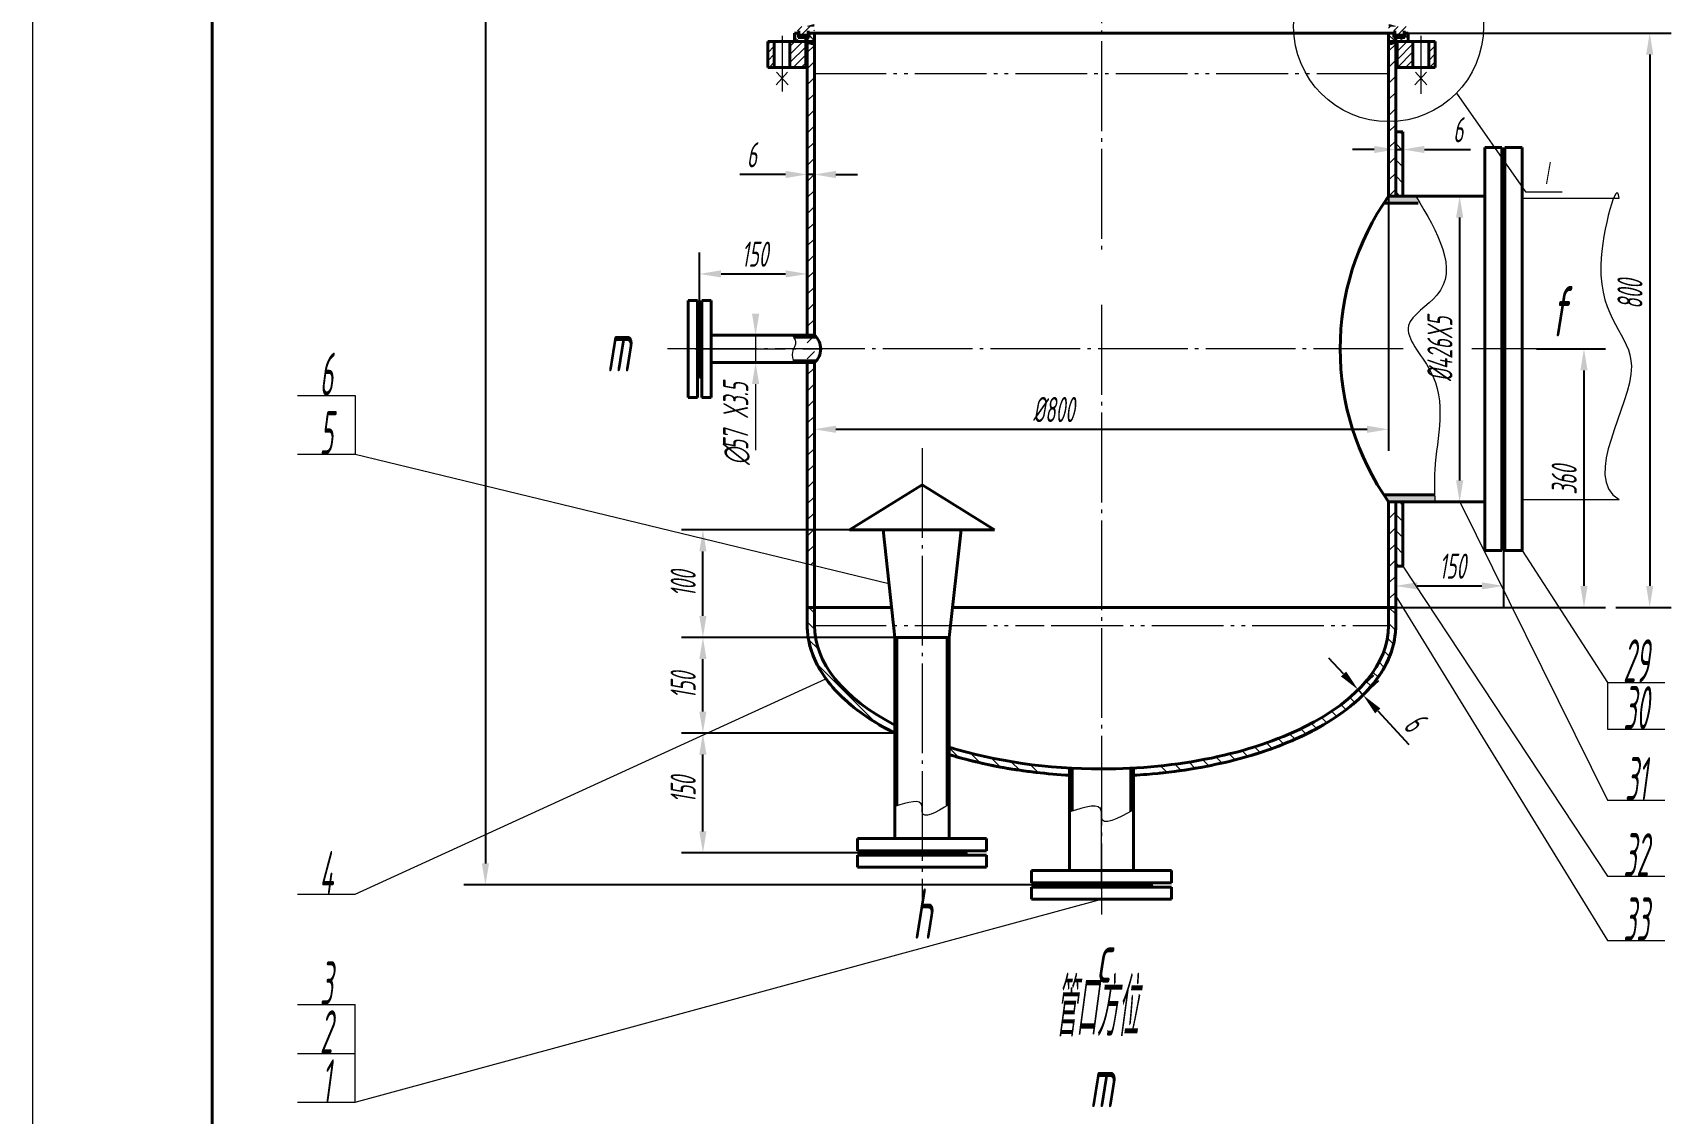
# Model space of a CAD drawing. Header units: millimetres. Extents: x 0 to 420, y 0 to 735.
# Drawn here: x 0 to 228.3, y 167.5 to 317.9 of the extents above; entities that cross this region are included whole.
import ezdxf
from ezdxf.enums import TextEntityAlignment as Align

# ---------------------------------------------------------------- set-up
doc = ezdxf.new("R2010")
doc.units = ezdxf.units.MM
doc.linetypes.add('CENTER', pattern=[1.5, 1.25, -0.1, 0.05, -0.1])
doc.linetypes.add('DIVIDE', pattern=[1.4, 1, -0.1, 0.05, -0.1, 0.05, -0.1])
for name, color, linetype in [('CEN', 1, 'CENTER'), ('CUT', 1, 'Continuous'), ('DIM', 3, 'Continuous'), ('DOT', 4, 'DIVIDE'), ('PART', 254, 'Continuous'), ('TXT', 21, 'Continuous')]:
    doc.layers.add(name, color=color, linetype=linetype)
doc.layers.add('HATCH', color=4, linetype='Continuous', lineweight=15)
doc.layers.add('中心线', color=3, linetype='CENTER', lineweight=15)
doc.styles.add('HZ', font='gbeitc.shx', dxfattribs={"width": 0.65, "bigfont": 'gbcbig.shx'})
doc.dimstyles.new('hz', dxfattribs={"dimtxt": 3.5, "dimasz": 3, "dimexe": 3, "dimexo": 0, "dimgap": 1, "dimtad": 1, "dimdec": 4, "dimzin": 0, "dimdsep": 46, "dimtxsty": 'HZ', "dimcen": 0, "dimadec": 0, "dimazin": 0, "dimtfac": 1, "dimtdec": 4, "dimtmove": 0, "dimatfit": 0, "dimfxl": 0, "dimtolj": 1, "dimtzin": 0, "dimarcsym": 0})
pattern_1 = [(45, (-71.9936, -288.0288), (-0.561266, 0.561266), [])]

# ---------------------------------------------------------------- blocks, each defined once
blk = doc.blocks.new('*D29')
at = {"layer": 'Defpoints', "color": 0}
for p in [(198.81, 295.21), (198.81, 252.61), (198.81, 252.61)]:
    blk.add_point(p, dxfattribs=at)
at = {"layer": 'DIM', "color": 0, "lineweight": -2}
for p, q in [((198.81, 295.21), (195.81, 295.21)), ((198.81, 292.21), (198.81, 255.61)), ((198.81, 252.61), (201.81, 252.61))]:
    blk.add_line(p, q, dxfattribs=at)
at = {"layer": 'DIM', "color": 0}
for points in [[(198.31, 292.21), (199.31, 292.21), (198.81, 295.21)], [(198.31, 255.61), (199.31, 255.61), (198.81, 252.61)]]:
    blk.add_solid(points, dxfattribs=at)
at = {"layer": 'DIM', "color": 0, "lineweight": 18, "insert": (196.06, 273.91), "char_height": 3.5, "attachment_point": 5, "rotation": 90, "style": 'HZ'}
blk.add_mtext('\\A1;%%C426X5', dxfattribs=at)
blk = doc.blocks.new('*D30')
at = {"layer": 'Defpoints', "color": 0}
for p in [(184.1, 225.91), (184.78, 225.17), (185.35, 225.7)]:
    blk.add_point(p, dxfattribs=at)
at = {"layer": 'DIM', "color": 0, "lineweight": -2}
for p, q in [((182.63, 228.64), (180.6, 230.84)), ((184.1, 225.91), (186.87, 228.47)), ((184.67, 226.44), (185.35, 225.7)), ((184.78, 225.17), (187.55, 227.74)), ((187.39, 223.5), (191.74, 218.8))]:
    blk.add_line(p, q, dxfattribs=at)
at = {"layer": 'DIM', "color": 0}
for points in [[(183, 228.98), (182.27, 228.3), (184.67, 226.44)], [(187.76, 223.84), (187.02, 223.16), (185.35, 225.7)]]:
    blk.add_solid(points, dxfattribs=at)
at = {"layer": 'DIM', "color": 0, "lineweight": 18, "insert": (192.6, 221.92), "char_height": 3.5, "attachment_point": 5, "rotation": 312.7997, "style": 'HZ'}
blk.add_mtext('\\A1;6', dxfattribs=at)
blk = doc.blocks.new('*D31')
at = {"layer": 'Defpoints', "color": 0}
for p in [(191.65, 317.91), (220.55, 237.91), (225.29, 237.91)]:
    blk.add_point(p, dxfattribs=at)
at = {"layer": 'DIM', "color": 0, "lineweight": -2}
for p, q in [((191.65, 317.91), (228.29, 317.91)), ((225.29, 314.91), (225.29, 240.91)), ((220.55, 237.91), (228.29, 237.91))]:
    blk.add_line(p, q, dxfattribs=at)
at = {"layer": 'DIM', "color": 0}
for points in [[(224.79, 314.91), (225.79, 314.91), (225.29, 317.91)], [(224.79, 240.91), (225.79, 240.91), (225.29, 237.91)]]:
    blk.add_solid(points, dxfattribs=at)
at = {"layer": 'DIM', "color": 0, "lineweight": 18, "insert": (222.54, 281.55), "char_height": 3.5, "attachment_point": 5, "rotation": 90, "style": 'HZ'}
blk.add_mtext('\\A1;800', dxfattribs=at)
blk = doc.blocks.new('*D32')
at = {"layer": 'Defpoints', "color": 0}
for p in [(188.9, 306.56), (108.9, 270.4), (188.9, 262.72)]:
    blk.add_point(p, dxfattribs=at)
at = {"layer": 'DIM', "color": 0, "lineweight": -2}
for p, q in [((188.9, 306.56), (188.9, 259.72)), ((108.9, 270.4), (108.9, 259.72)), ((111.9, 262.72), (185.9, 262.72))]:
    blk.add_line(p, q, dxfattribs=at)
at = {"layer": 'DIM', "color": 0}
for points in [[(111.9, 263.22), (111.9, 262.22), (108.9, 262.72)], [(185.9, 263.22), (185.9, 262.22), (188.9, 262.72)]]:
    blk.add_solid(points, dxfattribs=at)
at = {"layer": 'DIM', "color": 0, "lineweight": 18, "insert": (142.26, 265.47), "char_height": 3.5, "attachment_point": 5, "style": 'HZ'}
blk.add_mtext('\\A1;%%C800', dxfattribs=at)
blk = doc.blocks.new('*D33')
at = {"layer": 'Defpoints', "color": 0}
for p in [(107.9, 298.21), (108.9, 298.2), (107.9, 296.5)]:
    blk.add_point(p, dxfattribs=at)
at = {"layer": 'DIM', "color": 0, "lineweight": -2}
for p, q in [((107.9, 296.5), (107.9, 301.21)), ((108.9, 298.2), (108.9, 301.21)), ((104.9, 298.21), (98.5, 298.21)), ((108.9, 298.21), (107.9, 298.21)), ((111.9, 298.21), (114.9, 298.21))]:
    blk.add_line(p, q, dxfattribs=at)
at = {"layer": 'DIM', "color": 0}
for points in [[(104.9, 298.71), (104.9, 297.71), (107.9, 298.21)], [(111.9, 298.71), (111.9, 297.71), (108.9, 298.21)]]:
    blk.add_solid(points, dxfattribs=at)
at = {"layer": 'DIM', "color": 0, "lineweight": 18, "insert": (100.2, 300.96), "char_height": 3.5, "attachment_point": 5, "style": 'HZ'}
blk.add_mtext('\\A1;6', dxfattribs=at)
blk = doc.blocks.new('*D34')
at = {"layer": 'Defpoints', "color": 0}
for p in [(189.9, 302.78), (190.9, 302.78), (190.9, 301.69)]:
    blk.add_point(p, dxfattribs=at)
at = {"layer": 'DIM', "color": 0, "lineweight": -2}
for p, q in [((186.9, 301.69), (183.9, 301.69)), ((189.9, 302.78), (189.9, 298.69)), ((189.9, 301.69), (190.9, 301.69)), ((190.9, 302.78), (190.9, 298.69)), ((193.9, 301.69), (200.31, 301.69))]:
    blk.add_line(p, q, dxfattribs=at)
at = {"layer": 'DIM', "color": 0}
for points in [[(186.9, 302.19), (186.9, 301.19), (189.9, 301.69)], [(193.9, 302.19), (193.9, 301.19), (190.9, 301.69)]]:
    blk.add_solid(points, dxfattribs=at)
at = {"layer": 'DIM', "color": 0, "lineweight": 18, "insert": (198.61, 304.44), "char_height": 3.5, "attachment_point": 5, "style": 'HZ'}
blk.add_mtext('\\A1;6', dxfattribs=at)
blk = doc.blocks.new('*D35')
at = {"layer": 'Defpoints', "color": 0}
for p in [(204.9, 249.66), (189.9, 242.29), (204.9, 240.91)]:
    blk.add_point(p, dxfattribs=at)
at = {"layer": 'DIM', "color": 0, "lineweight": -2}
for p, q in [((204.9, 249.66), (204.9, 237.91)), ((189.9, 242.29), (189.9, 237.91)), ((192.9, 240.91), (201.9, 240.91))]:
    blk.add_line(p, q, dxfattribs=at)
at = {"layer": 'DIM', "color": 0}
for points in [[(192.9, 241.41), (192.9, 240.41), (189.9, 240.91)], [(201.9, 241.41), (201.9, 240.41), (204.9, 240.91)]]:
    blk.add_solid(points, dxfattribs=at)
at = {"layer": 'DIM', "color": 0, "lineweight": 18, "insert": (197.83, 243.66), "char_height": 3.5, "attachment_point": 5, "style": 'HZ'}
blk.add_mtext('\\A1;150', dxfattribs=at)
blk = doc.blocks.new('*D36')
at = {"layer": 'Defpoints', "color": 0}
for p in [(209.52, 273.91), (189.9, 237.91), (216.13, 237.91)]:
    blk.add_point(p, dxfattribs=at)
at = {"layer": 'DIM', "color": 0, "lineweight": -2}
for p, q in [((209.52, 273.91), (219.13, 273.91)), ((216.13, 270.91), (216.13, 240.91)), ((189.9, 237.91), (219.13, 237.91))]:
    blk.add_line(p, q, dxfattribs=at)
at = {"layer": 'DIM', "color": 0}
for points in [[(215.63, 270.91), (216.63, 270.91), (216.13, 273.91)], [(215.63, 240.91), (216.63, 240.91), (216.13, 237.91)]]:
    blk.add_solid(points, dxfattribs=at)
at = {"layer": 'DIM', "color": 0, "lineweight": 18, "insert": (213.38, 255.68), "char_height": 3.5, "attachment_point": 5, "rotation": 90, "style": 'HZ'}
blk.add_mtext('\\A1;360', dxfattribs=at)
blk = doc.blocks.new('*D37')
at = {"layer": 'Defpoints', "color": 0}
for p in [(94.7, 690.71), (63.07, 199.26), (142, 199.26)]:
    blk.add_point(p, dxfattribs=at)
at = {"layer": 'DIM', "color": 0, "lineweight": -2}
for p, q in [((94.7, 690.71), (60.07, 690.71)), ((63.07, 687.71), (63.07, 202.26)), ((142, 199.26), (60.07, 199.26))]:
    blk.add_line(p, q, dxfattribs=at)
at = {"layer": 'DIM', "color": 0}
for points in [[(62.57, 687.71), (63.57, 687.71), (63.07, 690.71)], [(62.57, 202.26), (63.57, 202.26), (63.07, 199.26)]]:
    blk.add_solid(points, dxfattribs=at)
at = {"layer": 'DIM', "color": 0, "lineweight": 18, "insert": (60.32, 445.85), "char_height": 3.5, "attachment_point": 5, "rotation": 90, "style": 'HZ'}
blk.add_mtext('\\A1;4900', dxfattribs=at)
blk = doc.blocks.new('*D38')
at = {"layer": 'Defpoints', "color": 0}
for p in [(93.37, 220.41), (120.1, 220.41), (117.8, 203.72)]:
    blk.add_point(p, dxfattribs=at)
at = {"layer": 'DIM', "color": 0, "lineweight": -2}
for p, q in [((120.1, 220.41), (90.37, 220.41)), ((93.37, 206.72), (93.37, 217.41)), ((117.8, 203.72), (90.37, 203.72))]:
    blk.add_line(p, q, dxfattribs=at)
at = {"layer": 'DIM', "color": 0}
for points in [[(92.87, 217.41), (93.87, 217.41), (93.37, 220.41)], [(92.87, 206.72), (93.87, 206.72), (93.37, 203.72)]]:
    blk.add_solid(points, dxfattribs=at)
at = {"layer": 'DIM', "color": 0, "lineweight": 18, "insert": (90.62, 212.56), "char_height": 3.5, "attachment_point": 5, "rotation": 90, "style": 'HZ'}
blk.add_mtext('\\A1;150', dxfattribs=at)
blk = doc.blocks.new('*D39')
at = {"layer": 'Defpoints', "color": 0}
for p in [(93.37, 233.72), (120.1, 233.72), (120.1, 220.41)]:
    blk.add_point(p, dxfattribs=at)
at = {"layer": 'DIM', "color": 0, "lineweight": -2}
for p, q in [((120.1, 233.72), (90.37, 233.72)), ((93.37, 223.41), (93.37, 230.72)), ((120.1, 220.41), (90.37, 220.41))]:
    blk.add_line(p, q, dxfattribs=at)
at = {"layer": 'DIM', "color": 0}
for points in [[(92.87, 230.72), (93.87, 230.72), (93.37, 233.72)], [(92.87, 223.41), (93.87, 223.41), (93.37, 220.41)]]:
    blk.add_solid(points, dxfattribs=at)
at = {"layer": 'DIM', "color": 0, "lineweight": 18, "insert": (90.62, 227.06), "char_height": 3.5, "attachment_point": 5, "rotation": 90, "style": 'HZ'}
blk.add_mtext('\\A1;150', dxfattribs=at)
blk = doc.blocks.new('*D40')
at = {"layer": 'Defpoints', "color": 0}
for p in [(93.37, 248.72), (113.8, 248.72), (120.1, 233.72)]:
    blk.add_point(p, dxfattribs=at)
at = {"layer": 'DIM', "color": 0, "lineweight": -2}
for p, q in [((113.8, 248.72), (90.37, 248.72)), ((93.37, 236.72), (93.37, 245.72)), ((120.1, 233.72), (90.37, 233.72))]:
    blk.add_line(p, q, dxfattribs=at)
at = {"layer": 'DIM', "color": 0}
for points in [[(92.87, 245.72), (93.87, 245.72), (93.37, 248.72)], [(92.87, 236.72), (93.87, 236.72), (93.37, 233.72)]]:
    blk.add_solid(points, dxfattribs=at)
at = {"layer": 'DIM', "color": 0, "lineweight": 18, "insert": (90.62, 241.22), "char_height": 3.5, "attachment_point": 5, "rotation": 90, "style": 'HZ'}
blk.add_mtext('\\A1;100', dxfattribs=at)
blk = doc.blocks.new('*D41')
at = {"layer": 'Defpoints', "color": 0}
for p in [(107.9, 284.36), (92.9, 277.81), (107.9, 277.81)]:
    blk.add_point(p, dxfattribs=at)
at = {"layer": 'DIM', "color": 0, "lineweight": -2}
for p, q in [((92.9, 277.81), (92.9, 287.36)), ((107.9, 277.81), (107.9, 287.36)), ((95.9, 284.36), (104.9, 284.36))]:
    blk.add_line(p, q, dxfattribs=at)
at = {"layer": 'DIM', "color": 0}
for points in [[(95.9, 284.86), (95.9, 283.86), (92.9, 284.36)], [(104.9, 284.86), (104.9, 283.86), (107.9, 284.36)]]:
    blk.add_solid(points, dxfattribs=at)
at = {"layer": 'DIM', "color": 0, "lineweight": 18, "insert": (100.62, 287.11), "char_height": 3.5, "attachment_point": 5, "style": 'HZ'}
blk.add_mtext('\\A1;150', dxfattribs=at)

msp = doc.modelspace()

# ---------------------------------------------------------------- hatches: boundary and pattern name
at = {"layer": 'HATCH', "lineweight": 15}
h = msp.add_hatch(dxfattribs=at)
h.set_pattern_fill('ANSI31', color=256, scale=0.25, style=0)
h.set_pattern_definition(pattern_1)
h.paths.add_polyline_path([(108.9044, 318.8097), (106.1544, 318.8097), (106.1544, 318.2097), (106.7544, 318.2097), (106.7544, 317.6097), (108.0544, 317.6097), (108.0544, 318.2097), (108.9044, 318.2097)])
h.paths.add_polyline_path([(191.0544, 318.2097), (191.6544, 318.2097), (191.6544, 318.8097), (188.9044, 318.8097), (188.9044, 318.2097), (189.7544, 318.2097), (189.7544, 317.6097), (191.0544, 317.6097)])
h = msp.add_hatch(dxfattribs=at)
h.set_pattern_fill('ANSI31', color=256, scale=0.25, angle=90, style=0)
h.set_pattern_definition([(135, (-71.9936, -288.0288), (-0.561266, -0.561266), [])])
h.paths.add_polyline_path([(108.9044, 317.9097), (108.1544, 317.9097), (108.1544, 317.3097), (106.6544, 317.3097), (106.6544, 317.9097), (106.1544, 317.9097), (106.1544, 316.7097), (108.9044, 316.7097)])
h.paths.add_polyline_path([(191.6544, 317.9097), (191.1544, 317.9097), (191.1544, 317.3097), (189.6544, 317.3097), (189.6544, 317.9097), (188.9044, 317.9097), (188.9044, 316.7097), (191.6544, 316.7097)])
h = msp.add_hatch(dxfattribs=at)
h.set_pattern_fill('ANSI31', color=256, scale=0.25, style=0)
h.set_pattern_definition(pattern_1)
h.paths.add_polyline_path([(103.3044, 316.7097), (102.4044, 316.7097), (102.4044, 313.1097), (103.3044, 313.1097)])
h.paths.add_polyline_path([(107.7044, 316.7097), (105.5044, 316.7097), (105.5044, 313.1097), (107.7044, 313.1097)])
h.paths.add_polyline_path([(192.3044, 316.7097), (190.1044, 316.7097), (190.1044, 313.1097), (192.3044, 313.1097)])
h.paths.add_polyline_path([(195.4044, 316.7097), (194.5044, 316.7097), (194.5044, 313.1097), (195.4044, 313.1097)])
h = msp.add_hatch(dxfattribs=at)
h.set_pattern_fill('ANSI31', color=256, scale=0.5, style=0)
h.set_pattern_definition([(45, (0, 92.791), (-1.122532, 1.122532), [])])
h.paths.add_polyline_path([(108.9044, 316.34179), (107.9044, 316.60974), (107.9044, 264.9097), (107.9044, 243.98029), (108.9044, 243.73796), (108.9044, 264.9097)])
h.paths.add_polyline_path([(189.9044, 316.60974), (188.9044, 316.34179), (188.9044, 305.57195, 0.018905637), (189.9044, 305.60977)])
h.paths.add_polyline_path([(189.9044, 305.60977, -0.018905637), (188.9044, 305.57195), (188.9044, 295.2097), (189.9044, 295.2097)])
h.paths.add_polyline_path([(189.9044, 252.6097), (188.9044, 252.6097), (188.9044, 237.94757), (188.93753, 237.91444), (189.9044, 237.91444)])
h = msp.add_hatch(dxfattribs=at)
h.set_pattern_fill('ANSI31', color=256, scale=0.5, angle=90, style=0)
h.set_pattern_definition([(135, (0, 92.791), (-1.122532, -1.122532), [])])
h.paths.add_polyline_path([(190.9044, 304.16645), (189.9044, 304.16645), (189.9044, 295.2097), (190.9044, 295.2097)])
h.paths.add_polyline_path([(190.9044, 252.6097), (189.9044, 252.6097), (189.9044, 243.65296), (190.9044, 243.65296)])
at = {"layer": 'PART', "lineweight": 40}
for points in [[(108.1544, 317.6097), (106.6544, 317.6097), (106.6544, 317.3097), (108.1544, 317.3097)], [(191.1544, 317.6097), (189.6544, 317.6097), (189.6544, 317.3097), (191.1544, 317.3097)]]:
    msp.add_hatch(color=256, dxfattribs=at).paths.add_polyline_path(points)
h = msp.add_hatch(color=256, dxfattribs=at)
h.paths.add_polyline_path([(108.9044, 319.17762), (107.9044, 318.90967), (107.9044, 318.8097), (108.9044, 318.8097)])
h.paths.add_polyline_path([(108.9044, 316.7097), (107.9044, 316.7097), (107.9044, 316.60974), (108.9044, 316.34179)])
h = msp.add_hatch(color=256, dxfattribs=at)
h.paths.add_polyline_path([(189.9044, 318.90967), (188.9044, 319.17762), (188.9044, 318.8097), (189.9044, 318.8097)])
h.paths.add_polyline_path([(189.9044, 316.60974), (189.9044, 316.7097), (188.9044, 316.7097), (188.9044, 316.34179)])
h = msp.add_hatch(color=256, dxfattribs=at)
edge = h.paths.add_edge_path()
edge.add_spline(control_points=[(193.02385, 294.2097), (192.91787, 294.54307), (192.81133, 294.87639), (192.70479, 295.2097)], knot_values=[0, 0, 0, 0, 1.03122096, 1.03122096, 1.03122096, 1.03122096], degree=3, periodic=0)
edge.add_line((192.70479, 295.2097), (188.9044, 295.2097))
edge.add_arc((219.17809, 273.9097), 37.01602, 144.8704947, 146.7419196)
edge.add_line((188.22496, 294.2097), (193.02385, 294.2097))
edge = h.paths.add_edge_path()
edge.add_line((195.3601, 253.6097), (188.22496, 253.6097))
edge.add_arc((219.17809, 273.9097), 37.01602, 213.2580804, 215.1295053)
edge.add_line((188.9044, 252.6097), (195.34569, 252.6097))
edge.add_spline(control_points=[(195.34569, 252.6097), (195.35075, 252.94303), (195.35581, 253.27636), (195.3601, 253.6097)], knot_values=[41.975067251, 41.975067251, 41.975067251, 41.975067251, 42.975253908, 42.975253908, 42.975253908, 42.975253908], degree=3, periodic=0)
h = msp.add_hatch(color=256, dxfattribs=at)
edge = h.paths.add_edge_path()
edge.add_line((108.9044, 275.8097), (105.82085, 275.8097))
edge.add_spline(control_points=[(105.82085, 275.8097), (105.88286, 275.72647), (105.94487, 275.64324), (106.00253, 275.5597)], knot_values=[0, 0, 0, 0, 0.285982768, 0.285982768, 0.285982768, 0.285982768], degree=3, periodic=0)
edge.add_line((106.00253, 275.5597), (109.1604, 275.5597))
edge.add_arc((107.29896, 273.9097), 2.48746, 41.5541193, 49.8031315)
edge = h.paths.add_edge_path()
edge.add_line((109.1604, 272.2597), (105.98645, 272.2597))
edge.add_spline(control_points=[(105.98645, 272.2597), (106.01413, 272.17638), (106.04319, 272.09304), (106.07225, 272.0097)], knot_values=[3.749171731, 3.749171731, 3.749171731, 3.749171731, 4.001939968, 4.001939968, 4.001939968, 4.001939968], degree=3, periodic=0)
edge.add_line((106.07225, 272.0097), (108.9044, 272.0097))
edge.add_arc((107.29896, 273.9097), 2.48746, 310.1968685, 318.4458807)

# ---------------------------------------------------------------- linework, layer by layer
at = {"layer": 'CEN', "lineweight": 15, "ltscale": 10}
for p, q in [((148.9044, 631.76449), (148.9044, 287.24201)), ((104.4044, 317.53482), (104.4044, 309.77433)), ((193.4044, 317.53482), (193.4044, 309.46597)), ((148.9044, 280.0368), (148.9044, 195.12346)), ((190.93312, 273.9097), (87.76517, 273.9097)), ((92.30937, 273.9097), (109.78642, 273.9097)), ((209.51751, 273.9097), (200.52165, 273.9097)), ((123.9044, 260.10221), (123.9044, 197.02124))]:
    msp.add_line(p, q, dxfattribs=at)
at = {"layer": 'CUT', "lineweight": 15}
for p, q in [((103.56519, 310.69152), (105.1668, 312.46763)), ((105.24361, 310.69152), (103.642, 312.46763)), ((192.56519, 310.69152), (194.1668, 312.46763)), ((194.24361, 310.69152), (192.642, 312.46763))]:
    msp.add_line(p, q, dxfattribs=at)
at = {"layer": 'CUT', "color": 140, "lineweight": 15}
for p, q in [((44.90479, 267.41804), (44.90479, 259.24701)), ((44.90479, 259.24701), (119.28745, 241.22183)), ((198.8106, 252.6097), (219.40927, 211.07128)), ((207.5044, 245.8597), (219.40927, 227.4674)), ((190.9044, 243.65296), (219.40927, 200.47221)), ((189.9044, 239.48724), (219.40927, 191.51)), ((44.90479, 197.99123), (110.51825, 227.96708)), ((219.40927, 227.4674), (227.40927, 227.4674)), ((219.40927, 227.4674), (219.40927, 220.95474)), ((219.40927, 220.95474), (227.40927, 220.95474)), ((219.40927, 211.07128), (227.40927, 211.07128)), ((219.40927, 200.47221), (227.40927, 200.47221)), ((44.90479, 168.98062), (148.9044, 197.26083)), ((219.40927, 191.51), (227.40927, 191.51))]:
    msp.add_line(p, q, dxfattribs=at)
at = {"layer": 'CUT', "lineweight": 15}
msp.add_circle((188.9044, 318.8097), 13.23776, dxfattribs=at)
for points in [[(192.70479, 295.2097), (195.65049, 281.41497), (191.7012, 277.15767), (194.67583, 270.94919), (195.34569, 257.07132), (195.34569, 252.6097)], [(105.82085, 275.8097), (106.28595, 274.91966), (105.83346, 273.45009), (106.07225, 272.0097)]]:
    msp.add_spline(points, degree=3, dxfattribs=at)
at = {"layer": 'CUT', "linetype": 'ByBlock', "lineweight": 15}
for points in [[(127.7044, 210.4735), (123.9044, 209.42655), (123.9044, 210.19551), (120.1044, 210.19551)], [(153.3544, 209.70908), (148.9044, 208.66213), (148.9044, 209.4311), (144.4544, 209.4311)]]:
    msp.add_spline(points, degree=3, dxfattribs=at)
at = {"layer": 'DIM', "color": 7, "lineweight": 18}
msp.add_line((0, 0), (0, 735.44506), dxfattribs=at)
at = {"layer": 'DIM', "lineweight": 18}
for p, q in [((198.35197, 309.53708), (207.96128, 295.7846)), ((207.96128, 295.7846), (213.1142, 295.7846)), ((108.9044, 237.12527), (108.11996, 237.9097)), ((189.9044, 236.94757), (188.94227, 237.9097)), ((108.91922, 234.86539), (107.9044, 235.8802)), ((189.88302, 234.72389), (188.9044, 235.70251)), ((109.46423, 232.07531), (108.07721, 233.46233)), ((189.58729, 232.77455), (188.74361, 233.61823)), ((189.04022, 231.07656), (188.26601, 231.85077)), ((117.36819, 221.92628), (109.22605, 230.06842)), ((187.44469, 228.18196), (186.72644, 228.90022)), ((188.31257, 229.55914), (187.57512, 230.2966)), ((185.38339, 225.75313), (184.67629, 226.46023)), ((186.46245, 226.91914), (185.75298, 227.62861)), ((182.98236, 223.66404), (182.26872, 224.37768)), ((184.2202, 224.67126), (183.51127, 225.38019)), ((178.88524, 221.02596), (178.14743, 221.76378)), ((180.30984, 221.84643), (179.58134, 222.57493)), ((181.67703, 222.7243), (180.95669, 223.44464)), ((174.29826, 218.87776), (173.52774, 219.64827)), ((175.87695, 219.54413), (175.11804, 220.30304)), ((177.40669, 220.25945), (176.65869, 221.00745)), ((129.01054, 217.01913), (127.52284, 218.50683)), ((132.02288, 216.25185), (130.6647, 217.61003)), ((134.85254, 215.66726), (133.58523, 216.93457)), ((165.71504, 216.23565), (164.87722, 217.07348)), ((167.52125, 216.67451), (166.6982, 217.49755)), ((169.28302, 217.1578), (168.47408, 217.96674)), ((170.49133, 218.19456), (170.20469, 218.48119)), ((171.00022, 217.68567), (170.49133, 218.19456)), ((172.67227, 218.25867), (171.88953, 219.04141)), ((137.54206, 215.22281), (136.34346, 216.4214)), ((140.11798, 214.89194), (138.9741, 216.03582)), ((158.03901, 214.93143), (157.13297, 215.83746)), ((160.02728, 215.18822), (159.13993, 216.07558)), ((161.96865, 215.49191), (161.0988, 216.36176)), ((163.8643, 215.84133), (163.01093, 216.6947))]:
    msp.add_line(p, q, dxfattribs=at)
at = {"layer": 'DIM', "lineweight": 18, "ltscale": 10}
for p, q in [((101.7044, 275.8097), (97.71577, 275.8097)), ((100.71577, 275.8097), (100.71577, 272.0097)), ((101.7044, 272.0097), (97.71577, 272.0097)), ((100.71577, 269.0097), (100.71577, 259.81487))]:
    msp.add_line(p, q, dxfattribs=at)
at = {"layer": 'DIM', "color": 140, "lineweight": 18}
for p, q in [((36.90479, 267.41804), (44.90479, 267.41804)), ((36.90479, 259.24701), (44.90479, 259.24701)), ((36.90479, 197.99123), (44.90479, 197.99123)), ((36.90479, 182.60644), (44.90479, 182.60644)), ((36.90479, 175.79353), (44.90479, 175.79353)), ((36.90479, 168.98062), (44.90479, 168.98062))]:
    msp.add_line(p, q, dxfattribs=at)
at = {"layer": 'DIM', "lineweight": 18, "ltscale": 10}
for points in [[(100.21577, 278.8097), (101.21577, 278.8097), (100.71577, 275.8097)], [(100.21577, 269.0097), (101.21577, 269.0097), (100.71577, 272.0097)]]:
    msp.add_solid(points, dxfattribs=at)
at = {"layer": 'DOT', "lineweight": 15, "ltscale": 10}
for p, q in [((188.9044, 312.20967), (108.9044, 312.20967)), ((108.9044, 235.4097), (140.9044, 235.4097)), ((141.9044, 235.4097), (188.9044, 235.4097))]:
    msp.add_line(p, q, dxfattribs=at)
at = {"layer": 'HATCH', "color": 0}
for p, q in [((207.5044, 294.8922), (221.01782, 294.8922)), ((207.5044, 252.92721), (221.01782, 252.92721))]:
    msp.add_line(p, q, dxfattribs=at)
at = {"layer": 'HATCH', "color": 140, "lineweight": 15}
msp.add_line((44.90479, 168.98062), (44.90479, 182.60644), dxfattribs=at)
at = {"layer": 'HATCH', "start_tangent": (-0.060668604, 0.998157964), "end_tangent": (0.855447636, -0.517889315)}
msp.add_spline([(221.01782, 294.8922), (218.48485, 285.57463), (222.73598, 271.50269), (221.01782, 252.92721)], degree=3, dxfattribs=at)
at = {"layer": 'PART', "color": 7, "lineweight": 40}
msp.add_line((25, 730.44506), (25, 5), dxfattribs=at)
at = {"layer": 'PART', "lineweight": 40}
for p, q in [((106.7544, 317.9097), (106.1544, 317.9097)), ((106.1544, 317.9097), (106.1544, 316.7097)), ((106.6544, 317.9097), (106.6544, 317.3097)), ((108.1544, 317.6097), (106.6544, 317.6097)), ((106.7544, 317.6097), (106.7544, 318.2097)), ((108.0544, 317.6097), (108.0544, 318.2097)), ((189.7544, 317.9097), (108.0544, 317.9097)), ((108.1544, 317.9097), (108.1544, 317.3097)), ((108.9044, 312.20967), (108.9044, 317.9097)), ((108.9044, 275.8097), (108.9044, 317.9097)), ((188.9044, 312.20967), (188.9044, 317.9097)), ((188.9044, 295.2097), (188.9044, 317.9097)), ((189.6544, 317.9097), (189.6544, 317.3097)), ((191.0544, 317.6097), (189.6544, 317.6097)), ((189.6544, 317.6097), (191.1544, 317.6097)), ((189.7544, 317.6097), (189.7544, 318.2097)), ((191.0544, 317.6097), (191.0544, 318.2097)), ((191.6544, 317.9097), (191.0544, 317.9097)), ((191.1544, 317.9097), (191.1544, 317.3097)), ((191.6544, 317.9097), (191.6544, 316.7097)), ((108.9044, 316.7097), (102.4044, 316.7097)), ((102.4044, 316.7097), (102.4044, 313.1097)), ((103.3044, 316.7097), (103.3044, 313.1097)), ((105.5044, 316.7097), (105.5044, 313.1097)), ((108.1544, 317.3097), (106.6544, 317.3097)), ((107.7044, 316.7097), (107.7044, 313.1097)), ((107.9044, 275.8097), (107.9044, 317.3097)), ((107.9044, 312.20967), (107.9044, 316.7097)), ((107.90468, 316.60967), (108.9044, 316.34179)), ((188.9044, 316.7097), (195.4044, 316.7097)), ((189.90413, 316.60967), (188.9044, 316.34179)), ((189.6544, 317.3097), (191.1544, 317.3097)), ((189.9044, 295.2097), (189.9044, 317.3097)), ((189.9044, 312.20967), (189.9044, 316.7097)), ((190.1044, 316.7097), (190.1044, 313.1097)), ((192.3044, 316.7097), (192.3044, 313.1097)), ((194.5044, 316.7097), (194.5044, 313.1097)), ((195.4044, 316.7097), (195.4044, 313.1097)), ((102.4044, 313.1097), (107.9044, 313.1097)), ((195.4044, 313.1097), (189.9044, 313.1097)), ((190.9044, 304.16645), (189.9044, 304.16645)), ((190.9044, 304.16645), (190.9044, 295.2097)), ((202.3044, 301.9597), (202.3044, 245.8597)), ((204.7044, 301.9597), (202.3044, 301.9597)), ((204.7044, 301.9597), (204.7044, 245.8597)), ((205.1044, 301.9597), (205.1044, 245.8597)), ((205.1044, 301.9597), (207.5044, 301.9597)), ((207.5044, 301.9597), (207.5044, 245.8597)), ((204.9044, 298.1597), (204.7044, 298.3597)), ((204.9044, 298.1597), (205.1044, 298.3597)), ((204.9044, 298.1597), (204.9044, 249.6597)), ((204.9044, 298.1597), (204.9044, 249.6597)), ((202.3044, 295.2097), (188.9044, 295.2097)), ((193.02385, 294.2097), (188.22496, 294.2097)), ((91.3044, 280.6597), (92.6044, 280.6597)), ((91.3044, 267.1597), (91.3044, 280.6597)), ((92.6044, 267.1597), (92.6044, 280.6597)), ((94.5044, 280.6597), (93.2044, 280.6597)), ((93.2044, 267.1597), (93.2044, 280.6597)), ((94.5044, 267.1597), (94.5044, 280.6597)), ((92.9044, 277.8097), (92.6044, 277.98291)), ((92.9044, 277.8097), (93.2044, 277.98291)), ((92.9044, 270.0097), (92.9044, 277.8097)), ((92.9044, 270.0097), (92.9044, 277.8097)), ((108.9044, 275.8097), (108.9044, 276.7597)), ((108.9044, 275.8097), (94.5044, 275.8097)), ((109.1604, 275.5597), (106.00253, 275.5597)), ((108.9044, 272.0097), (94.5044, 272.0097)), ((109.1604, 272.2597), (105.98645, 272.2597)), ((107.9044, 264.9097), (107.9044, 272.0097)), ((108.9044, 264.9097), (108.9044, 272.0097)), ((108.9044, 272.0097), (108.9044, 272.0097)), ((92.9044, 270.0097), (92.6044, 269.8365)), ((92.9044, 270.0097), (93.2044, 269.8365)), ((91.3044, 267.1597), (92.6044, 267.1597)), ((94.5044, 267.1597), (93.2044, 267.1597)), ((107.9044, 264.9097), (107.9044, 235.4097)), ((108.9044, 264.9097), (108.9044, 235.4097)), ((123.9044, 254.98673), (113.8005, 248.72183)), ((123.9044, 254.98673), (134.0083, 248.72183)), ((195.385, 253.6097), (188.22496, 253.6097)), ((188.9044, 252.6097), (188.9044, 235.4097)), ((202.3044, 252.6097), (188.9044, 252.6097)), ((189.9044, 252.6097), (189.9044, 235.4097)), ((190.9044, 243.65296), (190.9044, 252.6097)), ((204.9044, 249.6597), (204.7044, 249.4597)), ((204.9044, 249.6597), (205.1044, 249.4597)), ((113.8005, 248.72183), (134.0083, 248.72183)), ((118.4705, 248.72183), (129.33831, 248.72183)), ((120.1044, 233.72183), (118.4705, 248.72183)), ((118.4705, 248.72183), (129.33831, 248.72183)), ((127.7044, 233.72183), (129.33831, 248.72183)), ((204.7044, 245.8597), (202.3044, 245.8597)), ((205.1044, 245.8597), (207.5044, 245.8597)), ((190.9044, 243.65296), (189.9044, 243.65296)), ((119.64771, 237.91444), (107.9044, 237.91444)), ((189.9044, 237.91444), (128.16109, 237.91444)), ((120.1044, 233.72183), (120.1044, 205.72183)), ((127.7044, 233.72183), (120.1044, 233.72183)), ((120.4044, 233.72183), (120.4044, 210.28963)), ((127.4044, 233.72183), (127.4044, 210.2687)), ((127.7044, 233.72183), (127.7044, 205.72183)), ((144.4544, 215.53386), (144.4544, 201.26083)), ((144.8044, 215.51504), (144.8044, 209.54282)), ((153.0044, 215.51504), (153.0044, 209.51524)), ((153.3544, 215.53386), (153.3544, 201.26083)), ((114.9044, 205.72183), (114.9044, 204.02183)), ((132.9044, 205.72183), (114.9044, 205.72183)), ((128.3044, 205.72183), (119.5044, 205.72183)), ((132.9044, 205.72183), (132.9044, 204.02183)), ((132.9044, 204.02183), (114.9044, 204.02183)), ((114.9044, 201.72183), (114.9044, 203.42183)), ((132.9044, 203.42183), (114.9044, 203.42183)), ((117.8044, 203.72183), (117.6312, 204.02183)), ((117.8044, 203.72183), (117.6312, 203.42183)), ((130.0044, 203.72183), (117.8044, 203.72183)), ((130.0044, 203.72183), (117.8044, 203.72183)), ((130.0044, 203.72183), (130.17761, 204.02183)), ((130.0044, 203.72183), (130.17761, 203.42183)), ((132.9044, 201.72183), (132.9044, 203.42183)), ((132.9044, 201.72183), (114.9044, 201.72183)), ((128.3044, 201.72183), (119.5044, 201.72183)), ((139.1544, 201.26083), (139.1544, 199.56083)), ((158.6544, 201.26083), (139.1544, 201.26083)), ((153.3044, 201.26083), (144.5044, 201.26083)), ((158.6544, 201.26083), (158.6544, 199.56083)), ((158.6544, 199.56083), (139.1544, 199.56083)), ((139.1544, 197.26083), (139.1544, 198.96083)), ((158.6544, 198.96083), (139.1544, 198.96083)), ((142.0044, 199.26083), (141.8312, 199.56083)), ((142.0044, 199.26083), (141.8312, 198.96083)), ((155.8044, 199.26083), (142.0044, 199.26083)), ((155.8044, 199.26083), (142.0044, 199.26083)), ((155.8044, 199.26083), (155.97761, 199.56083)), ((155.8044, 199.26083), (155.97761, 198.96083)), ((158.6544, 197.26083), (158.6544, 198.96083)), ((158.6544, 197.26083), (139.1544, 197.26083)), ((153.3044, 197.26083), (144.5044, 197.26083))]:
    msp.add_line(p, q, dxfattribs=at)
for centre, radius, start, end in [((219.17809, 273.9097), 37.01602, 144.8704947, 215.1295053), ((107.29896, 273.9097), 2.48746, 310.1968685, 49.8031315)]:
    msp.add_arc(centre, radius, start, end, dxfattribs=at)
for start_param, end_param in [(0, 0.766994008), (1.570796327, 3.141592654), (1.012195761, 1.570796327)]:
    msp.add_ellipse((148.9044, 235.4097), major_axis=(-40, 0), ratio=0.5, start_param=start_param, end_param=end_param, dxfattribs=at)
for points, knots in [([(107.9044, 235.4097), (107.9044, 234.76406), (107.96137, 234.11845), (108.18775, 232.83611), (108.35713, 232.19943), (108.80445, 230.94241), (109.08234, 230.32208), (110.04183, 228.54817), (110.8605, 227.42373), (112.83968, 225.27925), (114.00031, 224.25889), (116.62776, 222.34093), (118.0947, 221.4433), (119.83035, 220.54614), (119.9669, 220.47656), (120.1044, 220.40748)], [0, 0, 0, 0, 0.0880422801, 0.0880422801, 0.1760845603, 0.1760845603, 0.2641268404, 0.2641268404, 0.4323434602, 0.4323434602, 0.6005600799, 0.6005600799, 0.7687766997, 0.7687766997, 0.7830327111, 0.7830327111, 0.7830327111, 0.7830327111]), ([(107.9044, 235.4097), (107.9044, 234.26144), (108.0853, 233.11365), (108.79502, 230.86589), (109.32315, 229.76605), (111.34842, 226.63887), (113.28915, 224.71883), (117.04637, 222.07597), (118.51253, 221.20763), (120.1044, 220.40785)], [0, 0, 0, 0, 0.1565810598, 0.1565810598, 0.3131621196, 0.3131621196, 0.6179537908, 0.6179537908, 0.783014459, 0.783014459, 0.783014459, 0.783014459]), ([(153.3544, 214.53233), (153.98568, 214.56721), (154.61536, 214.60952), (159.32179, 214.98235), (163.3034, 215.61964), (170.7163, 217.4696), (174.14662, 218.68169), (180.15219, 221.58614), (182.7277, 223.27761), (186.44863, 226.71389), (187.76294, 228.40385), (189.31706, 231.55685), (189.7314, 232.98495), (189.88973, 234.75374), (189.9044, 235.08172), (189.9044, 235.4097)], [1.680889046, 1.680889046, 1.680889046, 1.680889046, 1.727927128, 1.727927128, 2.033738925, 2.033738925, 2.339550723, 2.339550723, 2.645362521, 2.645362521, 2.899956463, 2.899956463, 3.09686791, 3.09686791, 3.141592654, 3.141592654, 3.141592654, 3.141592654]), ([(156.95528, 214.8138), (158.13067, 214.93298), (159.29577, 215.0783), (162.6592, 215.57808), (164.8176, 216.00186), (168.96451, 217.02832), (170.95296, 217.63096), (174.70447, 219), (176.4675, 219.76635), (179.71921, 221.44473), (181.20792, 222.35672), (183.86896, 224.30699), (185.04141, 225.34531), (187.03265, 227.52838), (187.85156, 228.67351), (188.8906, 230.64964), (189.21923, 231.45805), (189.69224, 233.09816), (189.83646, 233.92982), (189.89808, 234.97923), (189.9044, 235.19447), (189.9044, 235.4097)], [1.770878637, 1.770878637, 1.770878637, 1.770878637, 1.859665965, 1.859665965, 2.030474205, 2.030474205, 2.201282444, 2.201282444, 2.372090683, 2.372090683, 2.542898923, 2.542898923, 2.713707162, 2.713707162, 2.884515401, 2.884515401, 2.998378891, 2.998378891, 3.112242382, 3.112242382, 3.141592654, 3.141592654, 3.141592654, 3.141592654]), ([(127.7044, 217.40328), (130.09603, 216.67039), (132.63345, 216.06252), (138.23547, 215.06142), (141.32534, 214.70579), (144.4544, 214.53252)], [1.0208032805, 1.0208032805, 1.0208032805, 1.0208032805, 1.2275371332, 1.2275371332, 1.4607016106, 1.4607016106, 1.4607016106, 1.4607016106]), ([(127.7044, 217.40299), (128.68068, 217.10372), (129.68128, 216.82531), (132.73907, 216.05715), (134.85862, 215.63216), (138.29005, 215.10637), (139.56561, 214.94439), (140.85352, 214.8138)], [1.0208117545, 1.0208117545, 1.0208117545, 1.0208117545, 1.1052099392, 1.1052099392, 1.273426559, 1.273426559, 1.3707140162, 1.3707140162, 1.3707140162, 1.3707140162])]:
    msp.add_open_spline(points, degree=3, knots=knots, dxfattribs=at)
at = {"layer": '中心线', "lineweight": 15, "ltscale": 10}
msp.add_line((148.9044, 198.6658), (148.9044, 210.14284), dxfattribs=at)

# ---------------------------------------------------------------- texts
at = {"layer": 'CUT', "color": 140, "lineweight": 15, "style": 'HZ', "width": 0.5}
for s, p in [('29', (223.40927, 230.4674)), ('30', (223.40927, 223.95474)), ('31', (223.40927, 214.07128)), ('32', (223.40927, 203.47221)), ('33', (223.40927, 194.51))]:
    msp.add_text(s, height=6, dxfattribs=at).set_placement(p, align=Align.MIDDLE)
at = {"layer": 'DIM', "lineweight": 18, "style": 'HZ', "width": 0.65}
for s, p in [('X3.5', (99.69189, 264.16504)), ('57', (99.69189, 259.83171)), ('∅', (99.69189, 257.77338))]:
    msp.add_text(s, height=3.5, rotation=90, dxfattribs=at).set_placement(p)
at = {"layer": 'DIM', "lineweight": 18, "insert": (210.03038, 300.03028), "char_height": 3.5, "width": 15.1952891, "attachment_point": 1, "style": 'HZ'}
msp.add_mtext('Ⅰ', dxfattribs=at)
at = {"layer": 'TXT', "color": 2, "lineweight": -3, "style": 'HZ', "width": 0.6}
for s, p in [('f', (212.67009, 279.1505)), ('m', (81.61416, 274.26812)), ('h', (123.91294, 195.24535)), ('c', (149.16045, 189.13598)), ('m', (148.92077, 171.77192))]:
    msp.add_text(s, height=7, dxfattribs=at).set_placement(p, align=Align.MIDDLE_CENTER)
at = {"layer": 'TXT', "color": 140, "lineweight": -3, "style": 'HZ', "width": 0.5}
for s, p in [('6', (40.90479, 270.41804)), ('5', (40.90479, 262.24701)), ('4', (40.90479, 200.99123)), ('3', (40.90479, 185.60644)), ('2', (40.90479, 178.79353)), ('1', (40.90479, 171.98062))]:
    msp.add_text(s, height=6, dxfattribs=at).set_placement(p, align=Align.MIDDLE)
at = {"layer": 'TXT', "lineweight": -3, "style": 'HZ', "width": 0.5}
msp.add_text('管口方位', height=8, dxfattribs=at).set_placement((142.45335, 178.17769))

# ---------------------------------------------------------------- dimensions: what is measured, and where the dimension line sits
at = {"layer": 'DIM', "lineweight": 18}
for base, p1, p2, angle, text, picture, middle, dimtype in [((63.06599, 199.26083), (94.69894, 690.7097), (142.0044, 199.26083), 90, '4900', '*D37', (63.06599, 445.85102), 160), ((225.28765, 237.9097), (191.6544, 317.9097), (220.55153, 237.9097), 90, '800', '*D31', (225.28765, 281.54674), 160), ((198.8106, 252.6097), (198.8106, 295.2097), (198.8106, 252.6097), 90, '%%C426X5', '*D29', (198.8106, 273.9097), 160), ((216.12614, 237.91444), (209.51751, 273.9097), (189.9044, 237.91444), 90, '360', '*D36', (216.12614, 255.67621), 160), ((185.35222, 225.70284), (184.10139, 225.90744), (184.78081, 225.17372), 312.7997247, '6', '*D30', (190.58672, 220.05004), 161), ((93.36678, 220.40748), (117.8044, 203.72183), (120.1044, 220.40748), 90, '150', '*D38', (93.36678, 212.55522), 160)]:
    dim = msp.add_linear_dim(base=base, p1=p1, p2=p2, angle=angle, text=text, dimstyle='hz', dxfattribs=at)
    dim.commit()
    dim.dimension.update_dxf_attribs({"geometry": picture, "text_midpoint": middle, "dimtype": dimtype})
for base, p1, p2, text, picture, middle in [((188.9044, 262.71717), (108.9044, 270.39847), (188.9044, 306.5597), '%%C800', '*D32', (142.25652, 262.71717)), ((190.9044, 301.68624), (189.9044, 302.7751), (190.9044, 302.7751), '6', '*D34', (198.60857, 301.68624)), ((107.9044, 298.20701), (108.9044, 298.20088), (107.9044, 296.50099), '6', '*D33', (100.20024, 298.20701)), ((107.9044, 284.35633), (92.9044, 277.8097), (107.9044, 277.8097), '150', '*D41', (100.61712, 284.35633)), ((204.9044, 240.91444), (189.9044, 242.29339), (204.9044, 249.6597), '150', '*D35', (197.83117, 240.91444))]:
    dim = msp.add_linear_dim(base=base, p1=p1, p2=p2, text=text, dimstyle='hz', dxfattribs=at)
    dim.commit()
    dim.dimension.update_dxf_attribs({"geometry": picture, "text_midpoint": middle, "dimtype": 160})
for base, p1, p2, text, picture, middle in [((93.36678, 248.72183), (120.1044, 233.72183), (113.8005, 248.72183), '100', '*D40', (90.61678, 241.22183)), ((93.36678, 233.72183), (120.1044, 220.40748), (120.1044, 233.72183), '150', '*D39', (90.61678, 227.06466))]:
    dim = msp.add_linear_dim(base=base, p1=p1, p2=p2, angle=90, text=text, dimstyle='hz', dxfattribs=at)
    dim.commit()
    dim.dimension.update_dxf_attribs({"geometry": picture, "text_midpoint": middle})

doc.saveas('drawing.dxf')
